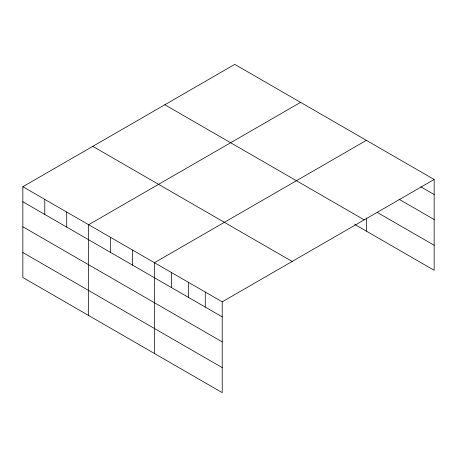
<?xml version="1.0" encoding="UTF-8"?>
<svg xmlns="http://www.w3.org/2000/svg" width="457" height="457" viewBox="0 0 457 457"><rect width="100%" height="100%" fill="white"/><g stroke="black" fill="none" stroke-linecap="round" stroke-linejoin="round"><path stroke-width="0.69" d="M434.15 179.481L234.778 64.374L22.85 186.73L22.85 277.519L222.222 392.626L222.222 301.837L434.15 179.481L434.15 270.27L354.786 224.45M300.569 102.362L88.641 224.718L88.641 315.501M366.365 140.345L154.437 262.701L154.437 353.49M420.834 186.839L434.15 194.528M399.047 199.252L434.15 219.52M377.259 212.425L434.15 245.272M164.84 104.756L364.212 219.863M92.788 146.354L292.16 261.461M22.85 186.73L222.222 301.837M22.85 201.777L222.222 316.884M22.85 226.769L222.222 341.876M22.85 252.521L222.222 367.628M366.365 217.938L366.365 231.133M205.273 292.052L205.273 307.098M188.33 282.272L188.33 297.313M171.381 272.486L171.381 287.527M132.507 250.042L132.507 265.083M110.571 237.377L110.571 252.424M66.711 212.054L66.711 227.1M44.78 199.395L44.78 214.436"/></g></svg>
